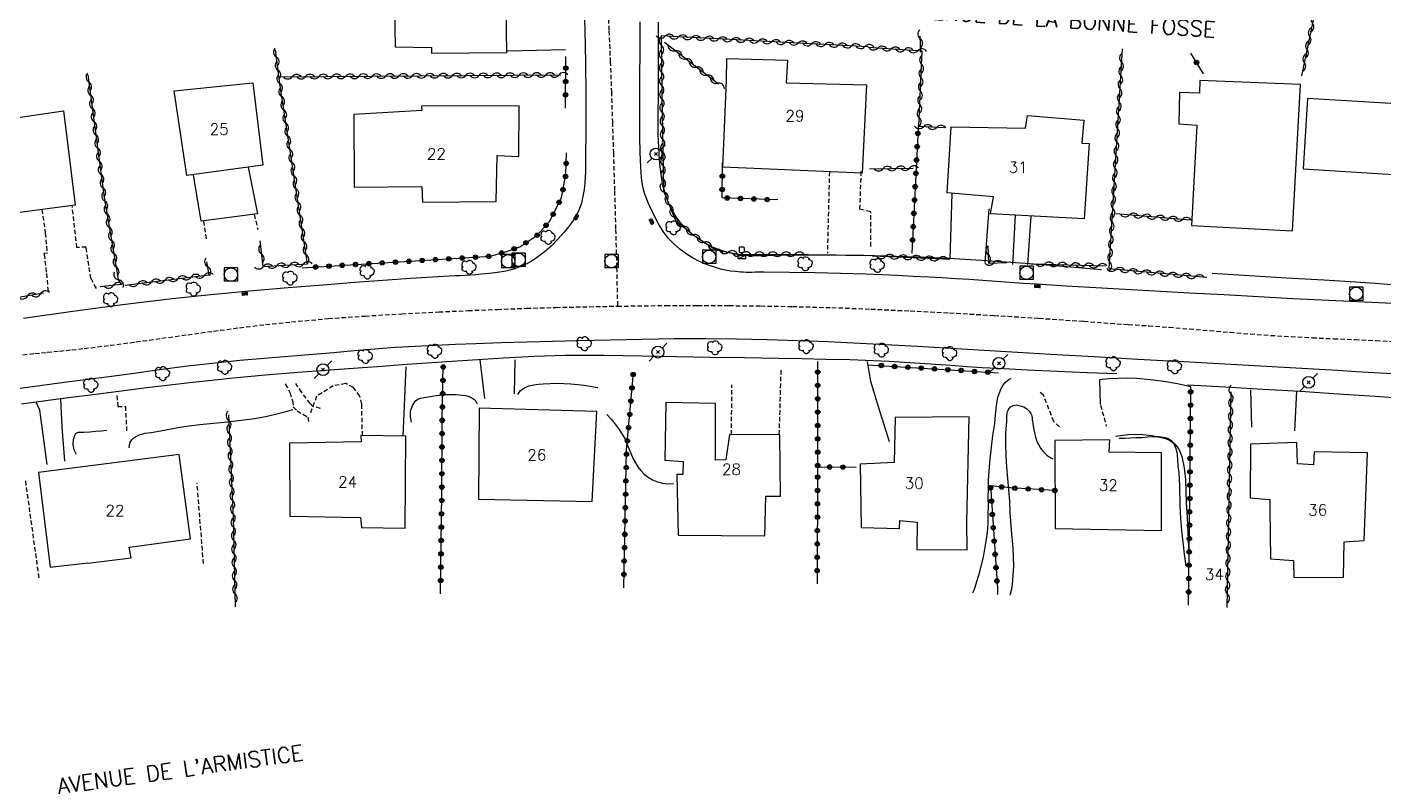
# Model space of a CAD drawing. Header units: millimetres. Extents: x 150997 to 152001, y 151999 to 153001.
# Drawn here: x 151647.9 to 151800.5, y 152318.2 to 152403.1 of the extents above; entities that cross this region are included whole.
import ezdxf
from ezdxf.enums import TextEntityAlignment as Align

# ---------------------------------------------------------------- set-up
doc = ezdxf.new("R2010")
doc.units = ezdxf.units.MM
doc.linetypes.add('DASHED', pattern=[0.75, 0.5, -0.25])
doc.layers.get('0').update_dxf_attribs({"linetype": 'CONTINUOUS'})
for name, color, linetype in [('W0001', 6, 'DASHED'), ('W0014', 7, 'CONTINUOUS'), ('W0017', 7, 'CONTINUOUS'), ('W0101', 7, 'CONTINUOUS'), ('W0104', 1, 'CONTINUOUS'), ('W0112', 1, 'DASHED'), ('W0211', 2, 'CONTINUOUS'), ('W0214', 2, 'CONTINUOUS'), ('W0300', 7, 'CONTINUOUS'), ('W0310', 3, 'CONTINUOUS'), ('W0323', 7, 'CONTINUOUS'), ('W0401', 7, 'CONTINUOUS'), ('W0420', 7, 'CONTINUOUS'), ('W0438', 7, 'CONTINUOUS'), ('W0473', 7, 'CONTINUOUS'), ('W0989', 7, 'CONTINUOUS'), ('W0991', 7, 'CONTINUOUS')]:
    doc.layers.add(name, color=color, linetype=linetype)
doc.styles.get("Standard").update_dxf_attribs({"font": 'romans.shx', "width": 0.85})

# ---------------------------------------------------------------- blocks, each defined once
blk = doc.blocks.new('T473')
for p, q in [((-0.166667, 0.166667), (0.166667, -0.166667)), ((-0.166667, -0.166667), (0.166667, 0.166667)), ((0.500001, 0.500001), (1.000002, 1.000002)), ((-1.000002, -1.000002), (-0.500001, -0.500001))]:
    blk.add_line(p, q)
blk.add_ellipse((0, 0), major_axis=(0.471405, 0.471405), ratio=1, start_param=5.4977871438, end_param=11.780972451)
blk = doc.blocks.new('T420')
for p, q in [((0.75, 0.75), (-0.75, 0.75)), ((-0.75, 0.75), (-0.75, -0.75)), ((0.75, 0.75), (0.75, -0.75)), ((0.75, -0.75), (-0.75, -0.75))]:
    blk.add_line(p, q)
blk.add_ellipse((0, 0), major_axis=(-0.53, 0.53), ratio=1, start_param=3.926991, end_param=10.210176)
blk = doc.blocks.new('T401')
for p, q in [((-0.3, 0.3), (0, 0.3)), ((-0.3, -0.25), (-0.3, 0.3)), ((-0.3, 0.15), (0, 0.15)), ((-0.3, 0), (0, 0)), ((0, 0.3), (0, -0.25)), ((-0.3, -0.15), (0, -0.15)), ((-0.3, -0.25), (-0.3, -0.3)), ((-0.3, -0.3), (0, -0.3)), ((0, -0.3), (0, -0.25))]:
    blk.add_line(p, q)
blk = doc.blocks.new('T300')
for p, q in [((-0.8, 0.51), (-0.86, 0.34)), ((-0.86, 0.34), (-0.86, 0.17)), ((-0.86, 0.17), (-0.74, 0.06)), ((-0.69, 0.63), (-0.8, 0.51)), ((-0.8, -0.06), (-0.74, 0.06)), ((-0.74, 0.06), (-0.69, 0.11)), ((-0.57, 0.69), (-0.69, 0.63)), ((-0.46, 0.69), (-0.57, 0.69)), ((-0.29, 0.63), (-0.46, 0.69)), ((-0.29, 0.63), (-0.17, 0.74)), ((-0.23, 0.57), (-0.29, 0.63)), ((-0.17, 0.74), (-0.06, 0.8)), ((-0.06, 0.8), (0.06, 0.8)), ((0.06, 0.8), (0.23, 0.74)), ((0.23, 0.74), (0.34, 0.63)), ((0.34, 0.63), (0.4, 0.51)), ((0.46, 0.46), (0.34, 0.46)), ((0.4, 0.51), (0.4, 0.46)), ((0.57, 0.4), (0.46, 0.46)), ((0.57, 0.4), (0.69, 0.29)), ((0.69, 0.29), (0.74, 0.17)), ((0.74, 0.06), (0.69, -0.17)), ((0.74, 0.17), (0.74, 0.06)), ((-0.8, -0.17), (-0.8, -0.06)), ((-0.8, -0.23), (-0.8, -0.17)), ((-0.74, -0.34), (-0.8, -0.23)), ((-0.69, -0.4), (-0.74, -0.34)), ((-0.51, -0.46), (-0.69, -0.4)), ((-0.4, -0.46), (-0.51, -0.46)), ((-0.4, -0.46), (-0.34, -0.46)), ((-0.34, -0.46), (-0.34, -0.4)), ((-0.34, -0.51), (-0.34, -0.46)), ((-0.29, -0.63), (-0.34, -0.51)), ((-0.17, -0.74), (-0.29, -0.63)), ((-0.06, -0.8), (-0.17, -0.74)), ((0.06, -0.8), (-0.06, -0.8)), ((0.17, -0.74), (0.06, -0.8)), ((0.23, -0.69), (0.17, -0.74)), ((0.29, -0.46), (0.23, -0.46)), ((0.29, -0.63), (0.23, -0.69)), ((0.46, -0.4), (0.29, -0.46)), ((0.34, -0.51), (0.29, -0.63)), ((0.34, -0.51), (0.34, -0.46)), ((0.57, -0.34), (0.46, -0.4)), ((0.63, -0.29), (0.57, -0.34)), ((0.69, -0.17), (0.63, -0.29))]:
    blk.add_line(p, q)
blk = doc.blocks.new('T438')
for p, q in [((-0.4, 0.2), (0.4, 0.2)), ((-0.4, -0.2), (-0.4, 0.2)), ((0.15, 1.1), (-0.3, 1.1)), ((-0.3, 1.1), (-0.3, 0.5)), ((-0.3, 0.5), (0.15, 0.5)), ((0.3, 0.65), (0.3, 0.95)), ((0.4, 0.2), (0.4, -0.2))]:
    blk.add_line(p, q)
at = {"flags": 128}
for points in [[(-0.4, -0.2), (0.4, 0.2)], [(0.4, -0.2), (-0.4, -0.2)]]:
    blk.add_lwpolyline(points, dxfattribs=at)
for centre, major_axis, start_param, end_param in [((0.15, 0.95), (0.106, -0.106), 0.785398, 2.356194), ((0.15, 0.65), (0.106, 0.106), 3.926991, 5.497787)]:
    blk.add_ellipse(centre, major_axis=major_axis, ratio=1, start_param=start_param, end_param=end_param)
blk = doc.blocks.new('t310o')
at = {"color": 0, "linetype": 'Continuous'}
for centre, start, end in [((-0.5, 0.38), 216.8699, 323.1304), ((0.5, -0.37), 36.8699, 143.1303)]:
    blk.add_arc(centre, 0.625, start, end, dxfattribs=at)
blk = doc.blocks.new('t323o')
at = {"color": 0, "linetype": 'Continuous'}
for radius in [0.25, 0.15]:
    blk.add_circle((0, 0), radius, dxfattribs=at)

msp = doc.modelspace()

# ---------------------------------------------------------------- linework, layer by layer
at = {"layer": 'W0001'}
for points in [[(151713.25, 152405.51), (151713.36, 152402.69), (151713.51, 152399.27), (151713.64, 152395.85), (151713.75, 152392.42), (151713.86, 152389), (151713.99, 152384.69), (151714.11, 152380.38), (151714.22, 152376.06), (151714.32, 152371.75)], [(151647.44, 152366.29), (151648.82, 152366.43), (151650.2, 152366.56), (151651.59, 152366.7), (151652.97, 152366.84), (151654.35, 152366.99), (151657.27, 152367.35), (151660.18, 152367.73), (151663.09, 152368.14), (151666, 152368.54), (151668.91, 152368.94), (151671.82, 152369.32), (151674.74, 152369.68), (151677.66, 152369.98), (151681.8, 152370.35), (151685.94, 152370.64), (151690.08, 152370.88), (151694.23, 152371.1), (151697.52, 152371.25), (151700.81, 152371.39), (151704.11, 152371.51), (151707.4, 152371.61), (151714.32, 152371.75)], [(151714.32, 152371.75), (151719.77, 152371.82), (151723.33, 152371.83), (151726.88, 152371.81), (151730.44, 152371.77), (151733.99, 152371.71), (151738.41, 152371.59), (151742.83, 152371.42), (151747.25, 152371.21), (151751.67, 152370.99), (151756.7, 152370.71), (151761.72, 152370.39), (151766.75, 152370.05), (151771.77, 152369.68), (151774.06, 152369.54), (151776.35, 152369.37), (151778.64, 152369.19), (151780.92, 152369), (151783.21, 152368.81), (151785.5, 152368.63), (151787.78, 152368.46), (151790.07, 152368.33), (151792.47, 152368.2), (151794.86, 152368.09), (151797.25, 152367.99), (151799.64, 152367.89), (151802.04, 152367.77)]]:
    msp.add_lwpolyline(points, dxfattribs=at)
at = {"layer": 'W0014'}
for points in [[(151710.56, 152405.17), (151710.65, 152402.78), (151710.74, 152399.13), (151710.77, 152395.47), (151710.75, 152391.81), (151710.72, 152388.15), (151710.72, 152387.52), (151710.72, 152386.89), (151710.7, 152386.25), (151710.65, 152385.62), (151710.56, 152384.86), (151710.44, 152384.1), (151710.27, 152383.34), (151710.02, 152382.61), (151709.68, 152381.91), (151709.27, 152381.26), (151708.82, 152380.65), (151708.33, 152380.06), (151707.63, 152379.27), (151706.88, 152378.51), (151706.08, 152377.8), (151705.23, 152377.17), (151704.62, 152376.78), (151703.98, 152376.45), (151703.33, 152376.16), (151702.65, 152375.92), (151701.76, 152375.69), (151700.84, 152375.54), (151699.93, 152375.43), (151699.02, 152375.34), (151698.41, 152375.28), (151697.81, 152375.23), (151697.2, 152375.2), (151696.59, 152375.17), (151695.99, 152375.14), (151695.38, 152375.12), (151694.77, 152375.09), (151694.17, 152375.05), (151691.04, 152374.84), (151687.92, 152374.63), (151684.8, 152374.4), (151681.67, 152374.15), (151677.31, 152373.79), (151672.94, 152373.42), (151668.58, 152373.02), (151664.23, 152372.56), (151658.65, 152371.89), (151653.08, 152371.15), (151647.52, 152370.37)], [(151774.75, 152373.44), (151771.43, 152373.63), (151768.11, 152373.82), (151764.79, 152374.01), (151761.48, 152374.22), (151759.96, 152374.31), (151758.44, 152374.41), (151756.92, 152374.52), (151755.41, 152374.62), (151753.89, 152374.73), (151752.37, 152374.83), (151750.85, 152374.92), (151749.33, 152375.01), (151747.56, 152375.1), (151745.79, 152375.19), (151744.02, 152375.27), (151742.24, 152375.33), (151739.39, 152375.42), (151736.54, 152375.48), (151733.68, 152375.53), (151730.83, 152375.57), (151730.49, 152375.57), (151730.15, 152375.57), (151729.82, 152375.56), (151729.48, 152375.55), (151729.15, 152375.55), (151728.81, 152375.55), (151728.47, 152375.56), (151728.14, 152375.58), (151727.58, 152375.63), (151727.02, 152375.7), (151726.46, 152375.79), (151725.91, 152375.92), (151725.11, 152376.16), (151724.33, 152376.44), (151723.56, 152376.77), (151722.82, 152377.16), (151722.06, 152377.64), (151721.34, 152378.16), (151720.66, 152378.74), (151720.04, 152379.38), (151719.45, 152380.16), (151718.94, 152381), (151718.5, 152381.86), (151718.08, 152382.73), (151717.82, 152383.29), (151717.59, 152383.86), (151717.38, 152384.44), (151717.21, 152385.03), (151717.1, 152385.61), (151717.02, 152386.19), (151716.98, 152386.77), (151716.94, 152387.36), (151716.86, 152389.06), (151716.83, 152390.76), (151716.83, 152392.46), (151716.82, 152394.16), (151716.82, 152395.52), (151716.83, 152396.89), (151716.85, 152398.25), (151716.87, 152399.62), (151716.88, 152400.98), (151716.89, 152402.35), (151716.88, 152403.71)], [(151768.74, 152375.83), (151764.45, 152376.2), (151760.16, 152376.54), (151755.86, 152376.83), (151751.57, 152377.09), (151749.2, 152377.21), (151746.83, 152377.3), (151744.46, 152377.38), (151742.08, 152377.44), (151741.04, 152377.45), (151739.99, 152377.46), (151738.95, 152377.47), (151737.9, 152377.47), (151736.85, 152377.47), (151735.81, 152377.47), (151734.76, 152377.47), (151733.72, 152377.48), (151732.16, 152377.46), (151730.6, 152377.41), (151729.03, 152377.42), (151727.47, 152377.61), (151726.61, 152377.81), (151725.76, 152378.09), (151724.95, 152378.43), (151724.16, 152378.84), (151723.42, 152379.3), (151722.72, 152379.81), (151722.07, 152380.39), (151721.47, 152381.03), (151720.91, 152381.79), (151720.44, 152382.6), (151720.04, 152383.45), (151719.71, 152384.33), (151719.4, 152385.43), (151719.22, 152386.57), (151719.1, 152387.7), (151719, 152388.84), (151718.89, 152391.07), (151718.88, 152393.3), (151718.92, 152395.54), (151718.93, 152397.76), (151718.93, 152398.61), (151718.93, 152399.46), (151718.94, 152400.31), (151718.94, 152401.15), (151718.95, 152402), (151718.94, 152402.85), (151718.94, 152403.69)], [(151781.21, 152375.45), (151785.39, 152375.2), (151789.57, 152374.95), (151793.75, 152374.7), (151797.93, 152374.45), (151800.04, 152374.3), (151802.14, 152374.12)], [(151802.34, 152372.02), (151799.94, 152372.14), (151797.53, 152372.24), (151795.12, 152372.35), (151792.71, 152372.46), (151790.3, 152372.58), (151786.42, 152372.79), (151782.53, 152373.01), (151778.64, 152373.22), (151774.75, 152373.44)], [(151644.92, 152362.22), (151648.8, 152362.74), (151652.69, 152363.26), (151656.57, 152363.77), (151659.7, 152364.19), (151662.83, 152364.62), (151665.97, 152365.03), (151669.11, 152365.39), (151671.85, 152365.66), (151674.59, 152365.9), (151677.34, 152366.11), (151680.09, 152366.34), (151682.4, 152366.54), (151684.71, 152366.75), (151687.02, 152366.95), (151689.33, 152367.12), (151691.59, 152367.25), (151693.85, 152367.36), (151696.11, 152367.46), (151698.38, 152367.55), (151701.25, 152367.65), (151704.14, 152367.74), (151707.02, 152367.83), (151709.9, 152367.89), (151713.49, 152367.97), (151717.09, 152368.05), (151720.68, 152368.1), (151724.28, 152368.1), (151727.71, 152368.06), (151731.15, 152367.99), (151734.58, 152367.89), (151738.01, 152367.76), (151743.03, 152367.53), (151748.05, 152367.24), (151753.06, 152366.94), (151758.08, 152366.64), (151763, 152366.36), (151767.92, 152366.08), (151772.85, 152365.8), (151777.77, 152365.52)], [(151770.48, 152364.13), (151767.13, 152364.26), (151763.78, 152364.4), (151760.44, 152364.56), (151757.09, 152364.73), (151755.34, 152364.83), (151753.59, 152364.94), (151751.85, 152365.06), (151750.1, 152365.19), (151748.35, 152365.31), (151746.61, 152365.43), (151744.86, 152365.53), (151743.11, 152365.61), (151740.44, 152365.71), (151737.77, 152365.77), (151735.09, 152365.81), (151732.42, 152365.86), (151728.6, 152365.93), (151724.78, 152365.99), (151720.95, 152366.05), (151717.13, 152366.11), (151714.96, 152366.15), (151712.78, 152366.19), (151710.61, 152366.22), (151708.44, 152366.2), (151704.97, 152366.08), (151701.5, 152365.89), (151698.03, 152365.66), (151694.57, 152365.44), (151692.34, 152365.29), (151690.1, 152365.14), (151687.87, 152364.98), (151685.64, 152364.82), (151682.01, 152364.55), (151678.38, 152364.29), (151674.75, 152364), (151671.12, 152363.67), (151666.25, 152363.14), (151661.39, 152362.56), (151656.53, 152361.94), (151651.68, 152361.32), (151647.31, 152360.74)], [(151777.33, 152365.55), (151781.31, 152365.33), (151785.3, 152365.11), (151789.28, 152364.89), (151793.26, 152364.66), (151795.32, 152364.54), (151797.37, 152364.42), (151799.43, 152364.29), (151801.49, 152364.16), (151803.54, 152364.03), (151805.6, 152363.91), (151807.65, 152363.79), (151809.71, 152363.67), (151811.31, 152363.59), (151812.91, 152363.51), (151814.51, 152363.43), (151816.11, 152363.36)], [(151778.79, 152362.67), (151777.29, 152363.01), (151775.77, 152363.27), (151774.25, 152363.47), (151772.72, 152363.6), (151771.67, 152363.64), (151770.62, 152363.63), (151769.57, 152363.58), (151768.53, 152363.48)], [(151811.95, 152360.67), (151807.8, 152360.99), (151803.66, 152361.3), (151799.51, 152361.59), (151795.36, 152361.87), (151791.14, 152362.14), (151786.91, 152362.39), (151782.68, 152362.63), (151778.46, 152362.86)]]:
    msp.add_lwpolyline(points, dxfattribs=at)
at = {"layer": 'W0017'}
for points in [[(151708.48, 152400.57), (151701.95, 152400.4)], [(151751.75, 152377.07), (151751.94, 152384.43)], [(151756.09, 152382.69), (151755.65, 152376.67)], [(151758.79, 152376.42), (151759.07, 152381.98)], [(151760.82, 152381.88), (151760.43, 152376.42)], [(151699.39, 152361.37), (151698.89, 152365.71)], [(151702.79, 152365.73), (151702.7, 152361.91)], [(151744.93, 152356.51), (151743.69, 152360.43), (151742.83, 152363.27), (151742.45, 152365.53)], [(151690.24, 152357.12), (151690.56, 152364.93)], [(151768.53, 152363.48), (151768.61, 152360.68)], [(151785.67, 152358.15), (151785.53, 152362.33)], [(151790.49, 152357.75), (151790.7, 152362.19)], [(151650.18, 152353.93), (151649.47, 152359.24), (151649.35, 152360.05), (151648.95, 152360.95)], [(151651.68, 152361.32), (151651.83, 152358.2), (151652.15, 152354.32)]]:
    msp.add_lwpolyline(points, dxfattribs=at)
at = {"layer": 'W0101'}
for points in [[(151701.87, 152400.28), (151701.7, 152412.48), (151693.43, 152411.75), (151693.52, 152409.42), (151689.16, 152409.32), (151689.33, 152400.9), (151693.42, 152400.83), (151693.4, 152400.19)], [(151741.84, 152386.69), (151726.18, 152387.36), (151726.58, 152397.12), (151726.62, 152399.59), (151733.43, 152399.42), (151733.29, 152396.86), (151733.32, 152396.84), (151742.31, 152396.62)], [(151790.24, 152380.21), (151791.12, 152396.66), (151779.82, 152397.12), (151779.76, 152395.71), (151779.73, 152395.71), (151777.54, 152395.78), (151777.43, 152392.24), (151779.46, 152392.08), (151779.46, 152392.06), (151778.86, 152380.83)], [(151674.45, 152387.61), (151665.88, 152386.42), (151664.49, 152395.95), (151673.33, 152396.86)], [(151703.23, 152388.57), (151703.25, 152394.27), (151692.3, 152394.22), (151692.32, 152393.74), (151684.68, 152393.29), (151684.72, 152385.11), (151692.33, 152385.19), (151692.39, 152383.45), (151700.67, 152383.52), (151700.78, 152388.69)], [(151653.35, 152383.11), (151641.67, 152381.58), (151640.23, 152391.98), (151652.01, 152393.71)], [(151766.82, 152381.55), (151756.27, 152382.13), (151756.61, 152384.05), (151751.4, 152384.48), (151751.84, 152391.9), (151760.19, 152391.74), (151760.43, 152393.17), (151766.75, 152392.66), (151766.53, 152390.07), (151766.56, 152390.07), (151767.36, 152390.02)], [(151732.57, 152357.3), (151726.92, 152357.32), (151726.49, 152354.48), (151725.36, 152354.42), (151725.36, 152354.45), (151725.35, 152360.8), (151719.75, 152360.91), (151719.66, 152354.42), (151721.71, 152354.3), (151721.67, 152352.88), (151721.67, 152352.82), (151721, 152352.82), (151721.14, 152345.99), (151730.88, 152345.91), (151731.01, 152350.38), (151732.65, 152350.38)], [(151712.01, 152359.9), (151698.76, 152360.27), (151698.7, 152350.05), (151711.49, 152349.77)], [(151753.61, 152347.47), (151753.86, 152359.32), (151745.55, 152359.25), (151745.44, 152354.19), (151741.63, 152354), (151741.71, 152346.88), (151746.05, 152346.76), (151746.08, 152347.65), (151748.03, 152347.45), (151747.99, 152344.38), (151753.64, 152344.37)], [(151690.54, 152357.12), (151685.45, 152357.19), (151685.49, 152356.5), (151677.45, 152356.35), (151677.48, 152348.15), (151685.44, 152348), (151685.53, 152346.85), (151690.45, 152346.79)], [(151775.5, 152355.27), (151769.63, 152355.34), (151769.67, 152356.71), (151763.49, 152356.66), (151763.54, 152346.77), (151775.49, 152346.54)], [(151798.67, 152355.25), (151792.65, 152355.39), (151792.59, 152353.91), (151790.8, 152354.01), (151790.73, 152356.41), (151785.49, 152356.22), (151785.46, 152350.2), (151787.68, 152350.02), (151787.69, 152348.97), (151787.76, 152343.33), (151790.33, 152343.17), (151790.39, 152341.26), (151795.95, 152341.27), (151796.04, 152345.27), (151798.3, 152345.39)], [(151665.04, 152355.09), (151649.21, 152353.04), (151650.53, 152342.42), (151654.75, 152342.89), (151654.76, 152342.87), (151659.62, 152343.45), (151659.43, 152344.66), (151659.46, 152344.66), (151666.3, 152345.61)]]:
    msp.add_lwpolyline(points, close=True, dxfattribs=at)
at = {"layer": 'W0104'}
msp.add_lwpolyline([(151806.92, 152394.19), (151791.91, 152395.11), (151791.42, 152387.17), (151806.43, 152386.24)], close=True, dxfattribs=at)
msp.add_lwpolyline([(151672.81, 152387.38), (151673.85, 152382.11), (151667.49, 152381.3), (151666.63, 152386.52)], dxfattribs=at)
at = {"layer": 'W0112'}
for points in [[(151738.15, 152386.85), (151737.93, 152377.71)], [(151742.83, 152378.47), (151742.81, 152382.37), (151741.59, 152382.64), (151741.74, 152387.05)], [(151649.61, 152382.62), (151649.97, 152380), (151649.98, 152379.97), (151650.19, 152377.7), (151649.82, 152377.65), (151649.85, 152377.57), (151650.11, 152375.43), (151650.3, 152373.34)], [(151655.72, 152373.75), (151655.12, 152374.85), (151654.58, 152378.38), (151653.53, 152378.35), (151653, 152383.07)], [(151673.45, 152382.05), (151673.88, 152380.38)], [(151668.12, 152379.33), (151667.81, 152381.34)], [(151732.52, 152357.3), (151732.73, 152364.57)], [(151676.97, 152363), (151677.47, 152362.03), (151677.79, 152361.1), (151677.87, 152360.43), (151678.3, 152359.99), (151679.51, 152359.27), (151679.59, 152358.74)], [(151680.92, 152360.26), (151680.08, 152360.46), (151679.76, 152360.79), (151678.81, 152362.06), (151678.15, 152363.05)], [(151685.56, 152360.74), (151685.36, 152361.62), (151684.64, 152362.61), (151683.76, 152363.05), (151682.37, 152362.79), (151680.49, 152361.62), (151679.73, 152359.6)], [(151727.14, 152357.32), (151727.19, 152362.92)], [(151764.02, 152358.18), (151763.38, 152358.77), (151762.24, 152361.73), (151761.76, 152362.08)], [(151658.02, 152361.69), (151658.13, 152360.48), (151658.99, 152360.47), (151659.12, 152357.73)], [(151685.65, 152357.19), (151685.56, 152360.74)], [(151768.64, 152360.63), (151769.29, 152358.27)], [(151647.74, 152352.1), (151649.27, 152341.04)], [(151667.77, 152342.8), (151667.05, 152351.85)]]:
    msp.add_lwpolyline(points, dxfattribs=at)
at = {"layer": 'W0211'}
for points in [[(151703.11, 152361.83), (151703.25, 152362.05), (151703.43, 152362.25), (151703.63, 152362.43), (151703.85, 152362.57), (151704.36, 152362.78), (151704.9, 152362.91), (151705.44, 152362.98), (151705.98, 152363.02), (151707.52, 152363.08), (151709.06, 152363.03), (151710.59, 152362.87), (151712.11, 152362.61)], [(151691.17, 152358.69), (151691.03, 152359.31), (151691.06, 152359.96), (151691.26, 152360.57), (151691.61, 152361.1), (151691.89, 152361.31), (151692.22, 152361.42), (151692.55, 152361.47), (151692.86, 152361.51), (151693.94, 152361.69), (151695.04, 152361.81), (151696.15, 152361.83), (151697.26, 152361.7), (151697.5, 152361.64), (151697.74, 152361.55), (151697.96, 152361.43), (151698.17, 152361.29), (151698.28, 152361.17), (151698.38, 152361.05), (151698.46, 152360.91), (151698.52, 152360.76)], [(151758.49, 152339.27), (151758.53, 152339.42), (151758.65, 152339.96), (151758.75, 152340.51), (151758.88, 152342.52), (151758.8, 152344.54), (151758.62, 152346.55), (151758.49, 152348.54), (151758.43, 152349.81), (151758.33, 152351.09), (151758.23, 152352.37), (151758.12, 152353.64), (151758.04, 152354.93), (151758, 152356.22), (151758.01, 152357.51), (151758.1, 152358.79), (151758.12, 152359), (151758.11, 152359.2), (151758.11, 152359.41), (151758.13, 152359.61), (151758.16, 152359.83), (151758.24, 152360.05), (151758.35, 152360.25), (151758.51, 152360.42), (151758.81, 152360.59), (151759.15, 152360.64), (151759.47, 152360.59), (151759.77, 152360.51), (151760.08, 152360.38), (151760.36, 152360.19), (151760.61, 152359.95), (151760.8, 152359.68), (151760.87, 152359.54), (151760.92, 152359.4), (151760.94, 152359.26), (151760.96, 152359.12), (151760.97, 152358.98), (151760.98, 152358.84), (151761, 152358.7), (151761.02, 152358.56), (151761.12, 152358.05), (151761.2, 152357.54), (151761.32, 152357.03), (151761.49, 152356.54), (151761.69, 152356.14), (151761.91, 152355.77), (151762.18, 152355.42), (151762.48, 152355.1), (151762.66, 152354.95), (151762.85, 152354.81), (151763.06, 152354.7), (151763.28, 152354.6)], [(151659.4, 152355.82), (151659.44, 152356.14), (151659.54, 152356.44), (151659.71, 152356.71), (151659.93, 152356.95), (151660.53, 152357.3), (151661.2, 152357.48), (151661.88, 152357.56), (151662.51, 152357.66), (151663.71, 152357.9), (151664.92, 152358.1), (151666.13, 152358.28), (151667.34, 152358.44), (151667.73, 152358.48), (151668.12, 152358.53), (151668.51, 152358.56), (151668.9, 152358.6), (151669.3, 152358.63), (151669.69, 152358.67), (151670.08, 152358.71), (151670.47, 152358.75), (151671.39, 152358.86), (151672.32, 152358.97), (151673.24, 152359.1), (151674.16, 152359.25), (151675.08, 152359.43), (151676, 152359.64), (151676.92, 152359.87), (151677.83, 152360.13)], [(151713.12, 152359.56), (151713.61, 152359.04), (151714.07, 152358.48), (151714.5, 152357.9), (151714.89, 152357.3), (151715.14, 152356.87), (151715.35, 152356.42), (151715.54, 152355.95), (151715.71, 152355.49), (151715.9, 152355.03), (151716.1, 152354.57), (151716.34, 152354.12), (151716.62, 152353.7), (151716.96, 152353.27), (151717.34, 152352.87), (151717.77, 152352.51), (151718.25, 152352.22), (151718.81, 152351.99), (151719.4, 152351.84), (151720, 152351.78), (151720.61, 152351.8)], [(151653.49, 152355.09), (151653.24, 152355.61), (151653.13, 152356.18), (151653.16, 152356.76), (151653.33, 152357.31), (151653.35, 152357.36), (151653.38, 152357.39), (151653.41, 152357.43), (151653.45, 152357.46), (151653.49, 152357.48), (151653.53, 152357.51), (151653.57, 152357.52), (151653.61, 152357.54), (151653.7, 152357.57), (151653.79, 152357.58), (151653.88, 152357.59), (151653.98, 152357.59), (151654.07, 152357.58), (151654.15, 152357.58), (151654.24, 152357.57), (151654.33, 152357.58), (151654.98, 152357.62), (151655.62, 152357.68), (151656.26, 152357.74), (151656.91, 152357.81)], [(151770.34, 152357.15), (151771.7, 152357.33), (151773.08, 152357.36), (151774.44, 152357.22), (151775.78, 152356.91), (151776.12, 152356.8), (151776.44, 152356.65), (151776.73, 152356.45), (151777, 152356.22), (151777.26, 152355.92), (151777.47, 152355.58), (151777.63, 152355.23), (151777.77, 152354.86), (151778.06, 152353.57), (151778.18, 152352.25), (151778.23, 152350.94), (151778.29, 152349.64), (151778.39, 152347.98), (151778.47, 152346.32), (151778.53, 152344.67), (151778.56, 152343.01)], [(151770.72, 152356.89), (151771.36, 152356.92), (151772, 152356.95), (151772.64, 152356.98), (151773.28, 152356.99), (151773.92, 152357.04), (151774.58, 152357.1), (151775.25, 152357.11), (151775.9, 152356.99), (151776.17, 152356.89), (151776.42, 152356.76), (151776.65, 152356.58), (151776.84, 152356.35), (151777.12, 152355.74), (151777.25, 152355.07), (151777.3, 152354.41), (151777.35, 152353.77), (151777.43, 152353.04), (151777.48, 152352.3), (151777.51, 152351.56), (151777.53, 152350.82), (151777.55, 152350.08), (151777.57, 152349.35), (151777.6, 152348.61), (151777.65, 152347.87), (151777.76, 152346.53), (151777.9, 152345.2), (151778.05, 152343.87), (151778.23, 152342.54)]]:
    msp.add_lwpolyline(points, dxfattribs=at)
at = {"layer": 'W0214'}
msp.add_lwpolyline([(151754.3, 152339.51), (151754.51, 152340.04), (151755.04, 152341.77), (151755.47, 152343.54), (151755.8, 152345.32), (151755.92, 152346.3), (151755.99, 152347.29), (151756.02, 152348.28), (151756.03, 152349.26), (151756.02, 152350.24), (151756.03, 152351.23), (151756.05, 152352.21), (151756.11, 152353.19), (151756.23, 152354.54), (151756.37, 152355.88), (151756.54, 152357.22), (151756.74, 152358.55), (151756.85, 152359.53), (151756.94, 152360.53), (151757.11, 152361.53), (151757.46, 152362.48), (151757.67, 152362.84), (151757.93, 152363.15), (151758.22, 152363.43), (151758.56, 152363.67)], dxfattribs=at)
at = {"layer": 'W0310'}
for points in [[(151793.2, 152407.01), (151791.24, 152397.66)], [(151748.6, 152400.43), (151742.55, 152400.84), (151742.52, 152400.92), (151719.25, 152402.12), (151719.25, 152402.09), (151719.3, 152395.67), (151719.49, 152384.7), (151719.52, 152384.65), (151720.84, 152381.38), (151723.06, 152379.61), (151725.4, 152378.08), (151727.93, 152377.61), (151735.79, 152377.57)], [(151748.43, 152400.32), (151748.36, 152402.11)], [(151674.09, 152379.11), (151674.45, 152376.19), (151679.47, 152376.49), (151676.35, 152396.73), (151676.35, 152396.76), (151675.85, 152400.55)], [(151725.67, 152396.72), (151719.61, 152401.37)], [(151751.09, 152391.81), (151748.2, 152391.96), (151748.6, 152400.43)], [(151780.58, 152374.96), (151769.63, 152375.95), (151771.1, 152400.68)], [(151654.76, 152397.77), (151656.6, 152383.97), (151658.17, 152374.8), (151658.52, 152374.2), (151656.14, 152373.92)], [(151676.25, 152397.53), (151707.92, 152397.74)], [(151742.67, 152387.17), (151747.59, 152387.27)], [(151778.72, 152381.43), (151770.38, 152382.12)], [(151742.95, 152377.39), (151747.56, 152377.2), (151751.71, 152377.02)], [(151755.98, 152378.5), (151756.05, 152376.6), (151758.12, 152376.64)], [(151658.93, 152374.1), (151668.42, 152375.26), (151668.14, 152376.75)], [(151760.86, 152376.51), (151769.18, 152376.27)], [(151649.77, 152373.2), (151643.53, 152372.14)], [(151782.89, 152337.87), (151783.32, 152362.11)], [(151670.57, 152359.55), (151671.09, 152348.01), (151671.34, 152337.93)]]:
    msp.add_lwpolyline(points, dxfattribs=at)
at = {"layer": 'W0323'}
for points in [[(151780.21, 152397.86), (151778.8, 152400.19)], [(151708.48, 152394.01), (151708.51, 152399.8)], [(151748.16, 152392.39), (151747.43, 152377.69)], [(151678.88, 152376.06), (151700.04, 152377.36), (151701.95, 152377.93), (151703.35, 152378.43), (151705.25, 152379.68), (151706.7, 152381.3), (151708.03, 152383.96), (151708.52, 152386.54), (151708.59, 152388.99)], [(151732.37, 152383.69), (151726.09, 152383.93), (151726.12, 152387.86)], [(151694.42, 152339.41), (151694.57, 152350.71), (151694.61, 152358.89), (151694.73, 152365.16)], [(151736.83, 152365.51), (151736.83, 152353.68), (151741.17, 152353.64)], [(151742.49, 152365.16), (151757.14, 152364.25)], [(151715.02, 152340.1), (151715.35, 152355.59), (151716.11, 152364.24)], [(151778.53, 152338.12), (151778.65, 152347.04), (151778.79, 152362.65)], [(151736.83, 152353.68), (151736.77, 152340.52)], [(151763.52, 152351.02), (151758.5, 152351.32), (151756.26, 152351.56), (151757.04, 152340.08), (151757.06, 152339.35)]]:
    msp.add_lwpolyline(points, dxfattribs=at)

# ---------------------------------------------------------------- block references
at = {"layer": 'W0300'}
for p in [(151706.55, 152379.48), (151720.63, 152380.55), (151735.46, 152376.51), (151677.53, 152374.89), (151686.21, 152375.6), (151697.67, 152376.11), (151743.57, 152376.32), (151666.67, 152373.66), (151657.37, 152372.47), (151710.62, 152367.52), (151686, 152366.09), (151693.8, 152366.68), (151725.3, 152367.06), (151735.57, 152367.19), (151744.04, 152366.8), (151751.7, 152366.42), (151670.19, 152364.87), (151770.1, 152365.28), (151777, 152364.93), (151655.14, 152362.86), (151663.2, 152364.15)]:
    msp.add_blockref('T300', p, dxfattribs=at)
at = {"layer": 'W0310'}
for p, rotation in [((151792.47, 152403.54), 258.1725045530835), ((151719.68, 152402.1), 177.0456261269546), ((151719.26, 152401.05), 270.3833927400653), ((151721.18, 152402.02), 177.0456261269546), ((151722.68, 152401.94), 177.0456261269546), ((151724.17, 152401.87), 177.0456261269546), ((151725.67, 152401.79), 177.0456261269546), ((151727.17, 152401.71), 177.0456261269546), ((151728.67, 152401.64), 177.0456261269546), ((151730.17, 152401.56), 177.0456261269546), ((151731.66, 152401.48), 177.0456261269546), ((151733.16, 152401.4), 177.0456261269546), ((151734.66, 152401.33), 177.0456261269546), ((151748.37, 152401.81), 92.28075778923797), ((151791.85, 152400.6), 258.1725045530835), ((151792.16, 152402.07), 258.1725045530835), ((151675.96, 152399.77), 97.41002390173776), ((151719.27, 152399.55), 270.3833927400653), ((151720.8, 152400.46), 142.5150907718586), ((151721.99, 152399.55), 142.5150907718586), ((151736.16, 152401.25), 177.0456261269546), ((151737.66, 152401.17), 177.0456261269546), ((151739.15, 152401.09), 177.0456261269546), ((151740.65, 152401.02), 177.0456261269546), ((151742.15, 152400.94), 177.0456261269546), ((151743.59, 152400.77), 176.0935056002365), ((151745.09, 152400.67), 176.0935056002365), ((151746.59, 152400.57), 176.0935056002365), ((151748.08, 152400.46), 176.0935056002365), ((151771.01, 152399.18), 86.60237917857776), ((151791.55, 152399.13), 258.1725045530835), ((151676.15, 152398.28), 97.41002390173776), ((151719.28, 152398.05), 270.3833927400653), ((151723.18, 152398.63), 142.5150907718586), ((151748.53, 152398.93), 87.31516969880886), ((151770.92, 152397.68), 86.60237917857776), ((151654.87, 152396.95), 277.5675143437022), ((151676.34, 152396.79), 97.41002390173776), ((151677.75, 152397.54), 0.3816526920744752), ((151679.25, 152397.55), 0.3816526920744752), ((151680.75, 152397.56), 0.3816526920744752), ((151682.25, 152397.57), 0.3816526920744752), ((151683.75, 152397.58), 0.3816526920744752), ((151685.25, 152397.59), 0.3816526920744752), ((151686.75, 152397.6), 0.3816526920744752), ((151688.25, 152397.61), 0.3816526920744752), ((151689.75, 152397.62), 0.3816526920744752), ((151691.25, 152397.63), 0.3816526920744752), ((151692.75, 152397.64), 0.3816526920744752), ((151694.25, 152397.65), 0.3816526920744752), ((151695.75, 152397.66), 0.3816526920744752), ((151697.25, 152397.67), 0.3816526920744752), ((151698.75, 152397.68), 0.3816526920744752), ((151700.25, 152397.69), 0.3816526920744752), ((151701.75, 152397.7), 0.3816526920744752), ((151703.25, 152397.71), 0.3816526920744752), ((151704.75, 152397.72), 0.3816526920744752), ((151706.25, 152397.73), 0.3816526920744752), ((151707.75, 152397.74), 0.3816526920744752), ((151719.29, 152396.55), 270.3833927400653), ((151724.37, 152397.72), 142.5150907718586), ((151725.56, 152396.81), 142.5150907718586), ((151748.46, 152397.43), 87.31516969880886), ((151770.84, 152396.19), 86.60237917857776), ((151655.07, 152395.47), 277.5675143437022), ((151676.57, 152395.31), 98.75850086261144), ((151719.31, 152395.05), 271.0397271815665), ((151748.39, 152395.93), 87.31516969880886), ((151770.75, 152394.69), 86.60237917857776), ((151655.27, 152393.98), 277.5675143437022), ((151676.8, 152393.83), 98.75850086261144), ((151719.33, 152393.55), 271.0397271815665), ((151748.32, 152394.43), 87.31516969880886), ((151770.66, 152393.19), 86.60237917857776), ((151655.46, 152392.49), 277.5675143437022), ((151677.02, 152392.34), 98.75850086261144), ((151719.36, 152392.05), 271.0397271815665), ((151748.25, 152392.94), 87.31516969880886), ((151770.57, 152391.69), 86.60237917857776), ((151655.66, 152391.01), 277.5675143437022), ((151677.25, 152390.86), 98.75850086261144), ((151719.39, 152390.55), 271.0397271815665), ((151748.73, 152391.93), 176.9059419413165), ((151750.23, 152391.85), 176.9059419413165), ((151770.48, 152390.2), 86.60237917857776), ((151655.86, 152389.52), 277.5675143437022), ((151677.48, 152389.38), 98.75850086261144), ((151719.42, 152389.05), 271.0397271815665), ((151770.39, 152388.7), 86.60237917857776), ((151656.06, 152388.03), 277.5675143437022), ((151677.71, 152387.9), 98.75850086261144), ((151719.44, 152387.55), 271.0397271815665), ((151770.3, 152387.2), 86.60237917857776), ((151656.25, 152386.55), 277.5675143437022), ((151677.94, 152386.41), 98.75850086261144), ((151719.47, 152386.05), 271.0397271815665), ((151744.17, 152387.2), 1.199797206985882), ((151745.67, 152387.23), 1.199797206985882), ((151747.17, 152387.26), 1.199797206985882), ((151770.21, 152385.7), 86.60237917857776), ((151656.45, 152385.06), 277.5675143437022), ((151678.17, 152384.93), 98.75850086261144), ((151719.56, 152384.57), 291.9010017338866), ((151770.12, 152384.21), 86.60237917857776), ((151656.66, 152383.57), 279.7384954986774), ((151678.39, 152383.45), 98.75850086261144), ((151720.12, 152383.17), 291.9010017338866), ((151770.04, 152382.71), 86.60237917857776), ((151656.92, 152382.1), 279.7384954986774), ((151678.62, 152381.97), 98.75850086261144), ((151720.68, 152381.78), 291.9010017338866), ((151769.95, 152381.21), 86.60237917857776), ((151771.88, 152382), 175.3102956449475), ((151773.37, 152381.87), 175.3102956449475), ((151774.87, 152381.75), 175.3102956449475), ((151776.36, 152381.63), 175.3102956449475), ((151777.86, 152381.51), 175.3102956449475), ((151657.17, 152380.62), 279.7384954986774), ((151678.85, 152380.48), 98.75850086261144), ((151721.67, 152380.71), 321.3969670660849), ((151722.84, 152379.78), 321.3969670660849), ((151769.86, 152379.72), 86.60237917857776), ((151657.42, 152379.14), 279.7384954986774), ((151679.08, 152379), 98.75850086261144), ((151724.08, 152378.94), 326.8879140063077), ((151725.34, 152378.12), 326.8879140063077), ((151769.77, 152378.22), 86.60237917857776), ((151657.68, 152377.66), 279.7384954986774), ((151657.93, 152376.18), 279.7384954986774), ((151668.25, 152376.18), 100.8883756781217), ((151674.28, 152377.62), 276.9822430251465), ((151679.31, 152377.52), 98.75850086261144), ((151726.8, 152377.82), 349.4516319659624), ((151728.29, 152377.61), 359.7593241340502), ((151729.79, 152377.6), 359.7593241340502), ((151731.29, 152377.59), 359.7593241340502), ((151732.79, 152377.59), 359.7593241340502), ((151734.29, 152377.58), 359.7593241340502), ((151744.45, 152377.33), 357.7262696923992), ((151745.95, 152377.27), 357.7262696923992), ((151747.45, 152377.21), 357.7262696923992), ((151748.94, 152377.14), 357.3930550409481), ((151750.44, 152377.07), 357.3930550409481), ((151756.01, 152377.53), 271.9821776027864), ((151769.68, 152376.72), 86.60237917857776), ((151658.22, 152374.72), 300.3155781221577), ((151674.51, 152376.2), 3.389231100377089), ((151676.01, 152376.29), 3.389231100377089), ((151677.51, 152376.38), 3.389231100377089), ((151679.01, 152376.46), 3.389231100377089), ((151756.62, 152376.61), 1.301323622951568), ((151762.36, 152376.46), 358.375804181074), ((151763.86, 152376.42), 358.375804181074), ((151765.36, 152376.38), 358.375804181074), ((151766.86, 152376.34), 358.375804181074), ((151768.36, 152376.29), 358.375804181074), ((151770.36, 152375.88), 174.8560927105173), ((151771.85, 152375.75), 174.8560927105173), ((151773.35, 152375.61), 174.8560927105173), ((151774.84, 152375.48), 174.8560927105173), ((151776.33, 152375.34), 174.8560927105173), ((151657.63, 152374.09), 186.6358275312881), ((151660.42, 152374.28), 7.003145403008963), ((151661.91, 152374.46), 7.003145403008963), ((151663.4, 152374.64), 7.003145403008963), ((151664.89, 152374.83), 7.003145403008963), ((151666.37, 152375.01), 7.003145403008963), ((151667.86, 152375.19), 7.003145403008963), ((151777.83, 152375.21), 174.8560927105173), ((151779.32, 152375.08), 174.8560927105173), ((151647.97, 152372.89), 189.5649813758647), ((151649.45, 152373.14), 189.5649813758647), ((151783.32, 152361.87), 88.9858930983077), ((151783.29, 152360.37), 88.9858930983077), ((151670.59, 152358.92), 272.614723707683), ((151783.26, 152358.87), 88.9858930983077), ((151670.66, 152357.42), 272.614723707683), ((151783.24, 152357.37), 88.9858930983077), ((151670.73, 152355.92), 272.614723707683), ((151783.21, 152355.87), 88.9858930983077), ((151670.8, 152354.42), 272.614723707683), ((151783.19, 152354.37), 88.9858930983077), ((151670.87, 152352.92), 272.614723707683), ((151783.16, 152352.87), 88.9858930983077), ((151670.94, 152351.43), 272.614723707683), ((151783.13, 152351.37), 88.9858930983077), ((151671.01, 152349.93), 272.614723707683), ((151783.11, 152349.87), 88.9858930983077), ((151671.07, 152348.43), 272.614723707683), ((151783.08, 152348.37), 88.9858930983077), ((151671.12, 152346.93), 271.3778012122297), ((151783.05, 152346.87), 88.9858930983077), ((151671.16, 152345.43), 271.3778012122297), ((151783.03, 152345.37), 88.9858930983077), ((151671.19, 152343.93), 271.3778012122297), ((151783, 152343.87), 88.9858930983077), ((151671.23, 152342.43), 271.3778012122297), ((151782.97, 152342.37), 88.9858930983077), ((151671.26, 152340.93), 271.3778012122297), ((151782.95, 152340.87), 88.9858930983077), ((151671.3, 152339.43), 271.3778012122297), ((151782.92, 152339.37), 88.9858930983077)]:
    msp.add_blockref('t310o', p, dxfattribs=dict(at, rotation=rotation))
at = {"layer": 'W0323'}
for p, rotation in [((151708.51, 152398.51), 89.69291975119363), ((151779.43, 152399.14), 121.0814800898327), ((151708.5, 152397.01), 89.69291975119363), ((151708.49, 152395.51), 89.69291975119363), ((151748.1, 152391.17), 267.1677374458887), ((151748.02, 152389.68), 267.1677374458887), ((151708.56, 152387.81), 88.36409031408674), ((151747.95, 152388.18), 267.1677374458887), ((151708.48, 152386.32), 79.17793434715674), ((151726.11, 152386.36), 89.620756489053), ((151747.88, 152386.68), 267.1677374458887), ((151708.2, 152384.84), 79.17793434715674), ((151726.1, 152384.86), 89.620756489053), ((151747.8, 152385.18), 267.1677374458887), ((151707.76, 152383.42), 63.55560762689618), ((151726.66, 152383.91), 177.8107208948832), ((151728.16, 152383.85), 177.8107208948832), ((151729.66, 152383.79), 177.8107208948832), ((151731.16, 152383.73), 177.8107208948832), ((151747.73, 152383.68), 267.1677374458887), ((151707.09, 152382.08), 63.55560762689618), ((151747.65, 152382.18), 267.1677374458887), ((151706.29, 152380.83), 48.00103653197611), ((151747.58, 152380.69), 267.1677374458887), ((151704.04, 152378.88), 33.35402575226247), ((151705.28, 152379.72), 48.00103653197611), ((151747.51, 152379.19), 267.1677374458887), ((151693.85, 152376.98), 3.510248140157368), ((151695.35, 152377.07), 3.510248140157368), ((151696.85, 152377.16), 3.510248140157368), ((151698.35, 152377.25), 3.510248140157368), ((151699.84, 152377.35), 3.510248140157368), ((151701.29, 152377.73), 16.79006751881304), ((151702.71, 152378.2), 19.60458530636361), ((151680.38, 152376.15), 3.510248140157368), ((151681.88, 152376.24), 3.510248140157368), ((151683.37, 152376.34), 3.510248140157368), ((151684.87, 152376.43), 3.510248140157368), ((151686.37, 152376.52), 3.510248140157368), ((151687.87, 152376.61), 3.510248140157368), ((151689.36, 152376.7), 3.510248140157368), ((151690.86, 152376.79), 3.510248140157368), ((151692.36, 152376.89), 3.510248140157368), ((151694.73, 152364.91), 88.84017693792906), ((151743.99, 152365.07), 356.4416838541708), ((151745.49, 152364.97), 356.4416838541708), ((151746.98, 152364.88), 356.4416838541708), ((151748.48, 152364.79), 356.4416838541708), ((151694.7, 152363.41), 88.84017693792906), ((151716.09, 152364.07), 84.96876902128804), ((151736.83, 152364.34), 270.004840805911), ((151749.98, 152364.69), 356.4416838541708), ((151751.47, 152364.6), 356.4416838541708), ((151752.97, 152364.51), 356.4416838541708), ((151754.47, 152364.41), 356.4416838541708), ((151755.97, 152364.32), 356.4416838541708), ((151694.67, 152361.91), 88.84017693792906), ((151715.96, 152362.57), 84.96876902128804), ((151736.83, 152362.84), 270.004840805911), ((151778.78, 152362.12), 89.49709634714316), ((151694.64, 152360.41), 88.84017693792906), ((151715.83, 152361.08), 84.96876902128804), ((151736.83, 152361.34), 270.004840805911), ((151778.77, 152360.62), 89.49709634714316), ((151694.61, 152358.91), 88.84017693792906), ((151715.7, 152359.58), 84.96876902128804), ((151736.83, 152359.84), 270.004840805911), ((151778.76, 152359.12), 89.49709634714316), ((151694.6, 152357.41), 89.71979301754884), ((151715.57, 152358.09), 84.96876902128804), ((151736.83, 152358.34), 270.004840805911), ((151778.74, 152357.62), 89.49709634714316), ((151694.59, 152355.91), 89.71979301754884), ((151715.44, 152356.6), 84.96876902128804), ((151736.83, 152356.84), 270.004840805911), ((151778.73, 152356.12), 89.49709634714316), ((151694.59, 152354.41), 89.71979301754884), ((151715.34, 152355.1), 88.78153183875423), ((151736.83, 152355.34), 270.004840805911), ((151778.72, 152354.62), 89.49709634714316), ((151694.58, 152352.91), 89.71979301754884), ((151715.31, 152353.6), 88.78153183875423), ((151736.83, 152353.84), 270.004840805911), ((151738.17, 152353.67), 359.5767701760085), ((151739.67, 152353.66), 359.5767701760085), ((151778.7, 152353.12), 89.49709634714316), ((151694.57, 152351.41), 89.71979301754884), ((151715.27, 152352.1), 88.78153183875423), ((151736.82, 152351.02), 269.7013649854039), ((151736.83, 152352.52), 269.7013649854039), ((151756.27, 152351.33), 273.9234228511591), ((151757.52, 152351.42), 173.8700721953956), ((151759.01, 152351.29), 176.6007365405924), ((151760.51, 152351.2), 176.6007365405924), ((151762.01, 152351.11), 176.6007365405924), ((151763.5, 152351.02), 176.6007365405924), ((151778.69, 152351.62), 89.49709634714316), ((151694.56, 152349.91), 89.22475049300614), ((151715.24, 152350.6), 88.78153183875423), ((151736.81, 152349.52), 269.7013649854039), ((151756.38, 152349.83), 273.9234228511591), ((151778.68, 152350.12), 89.49709634714316), ((151694.54, 152348.41), 89.22475049300614), ((151715.21, 152349.1), 88.78153183875423), ((151736.81, 152348.02), 269.7013649854039), ((151756.48, 152348.33), 273.9234228511591), ((151778.66, 152348.62), 89.49709634714316), ((151694.52, 152346.91), 89.22475049300614), ((151715.18, 152347.6), 88.78153183875423), ((151736.8, 152346.52), 269.7013649854039), ((151756.58, 152346.84), 273.9234228511591), ((151778.65, 152347.12), 89.49709634714316), ((151694.5, 152345.41), 89.22475049300614), ((151715.15, 152346.1), 88.78153183875423), ((151736.79, 152345.02), 269.7013649854039), ((151756.68, 152345.34), 273.9234228511591), ((151778.63, 152345.62), 89.2404981355561), ((151694.48, 152343.91), 89.22475049300614), ((151715.12, 152344.6), 88.78153183875423), ((151736.78, 152343.52), 269.7013649854039), ((151756.79, 152343.85), 273.9234228511591), ((151778.61, 152344.12), 89.2404981355561), ((151694.46, 152342.41), 89.22475049300614), ((151715.08, 152343.1), 88.78153183875423), ((151736.77, 152342.02), 269.7013649854039), ((151756.89, 152342.35), 273.9234228511591), ((151778.59, 152342.62), 89.2404981355561), ((151694.44, 152340.91), 89.22475049300614), ((151715.05, 152341.6), 88.78153183875423), ((151756.99, 152340.85), 273.9234228511591), ((151778.57, 152341.12), 89.2404981355561), ((151778.55, 152339.62), 89.2404981355561)]:
    msp.add_blockref('t323o', p, dxfattribs=dict(at, rotation=rotation))
at = {"layer": 'W0401'}
for p, rotation in [((151709.57, 152381.82), 149.6567020183436), ((151718.29, 152381.33), 26.87563689430694), ((151672.41, 152373.29), 95.08403696507533), ((151761.57, 152374.12), 86.46496660992288)]:
    msp.add_blockref('T401', p, dxfattribs=dict(at, rotation=rotation))
at = {"layer": 'W0420'}
for p in [(151702.02, 152376.8), (151703.2, 152376.96), (151713.64, 152376.81), (151724.62, 152377.3), (151670.86, 152375.29), (151760.33, 152375.5), (151797.38, 152373.14)]:
    msp.add_blockref('T420', p, dxfattribs=at)
at = {"layer": 'W0438'}
msp.add_blockref('T438', (151728.31, 152377.27), dxfattribs=at)
at = {"layer": 'W0473'}
for p in [(151718.67, 152388.86), (151718.87, 152366.58), (151681.2, 152364.61), (151757.21, 152365.32), (151792.05, 152363.19)]:
    msp.add_blockref('T473', p, dxfattribs=at)

# ---------------------------------------------------------------- texts
at = {"layer": 'W0989'}
for s, rotation, p in [('AVENUE DE LA BONNE FOSSE   ', 356.3325, (151746.95, 152404.17)), ("AVENUE DE L'ARMISTICE   ", 7.8561, (151651.47, 152316.9))]:
    msp.add_text(s, height=1.75, rotation=rotation, dxfattribs=at).set_placement(p)
at = {"layer": 'W0991'}
for s, p in [('29', (151734.28, 152393.14)), ('25', (151669.54, 152391.64)), ('22', (151693.96, 152388.86)), ('31', (151759.38, 152387.36)), ('26', (151705.25, 152355.02)), ('28', (151727.15, 152353.41)), ('24', (151683.98, 152351.99)), ('30', (151747.68, 152351.85)), ('32', (151769.51, 152351.63)), ('22', (151657.81, 152348.76)), ('36', (151793.06, 152348.83)), ('34', (151781.45, 152341.59))]:
    msp.add_text(s, height=1.25, dxfattribs=at).set_placement(p, align=Align.MIDDLE_CENTER)

doc.saveas('drawing.dxf')
